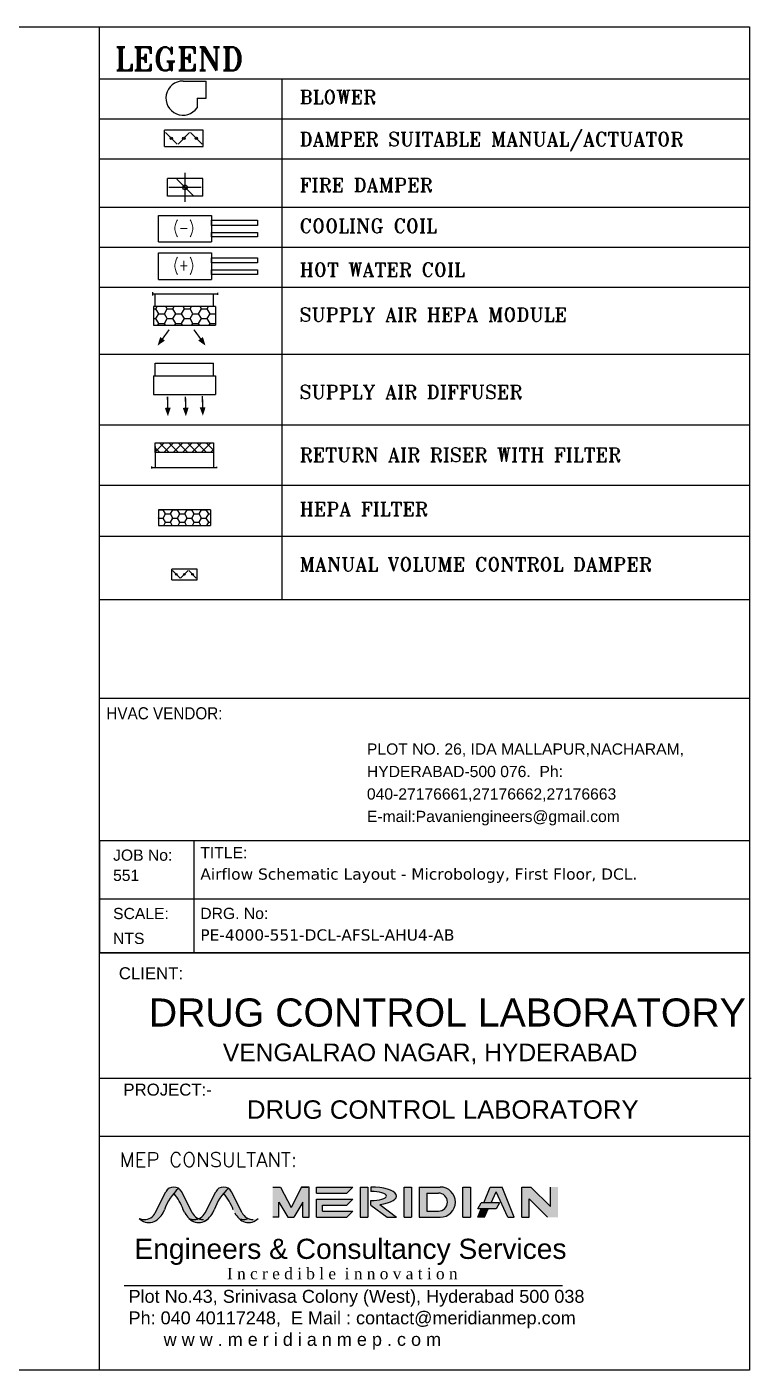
# Model space of a CAD drawing. Header units: inches. Extents: x 571878 to 593737, y 7688 to 75400.
# Drawn here: x 585954 to 593737, y 7688 to 22116 of the extents above; entities that cross this region are included whole.
import ezdxf
from ezdxf.enums import TextEntityAlignment as Align

# ---------------------------------------------------------------- set-up
doc = ezdxf.new("R2010")
doc.units = ezdxf.units.IN
doc.header["$MEASUREMENT"] = 0
doc.linetypes.add('Hidden 2mm', pattern=[3, 2, -0.9999999999999999])
for name, color, linetype in [('5u filter', 7, 'Continuous'), ('A-TEXT', 6, 'Continuous'), ('AHU-N Ducting', 30, 'Continuous'), ('AHU_DIM', 3, 'Continuous'), ('Knexir sheet', 30, 'Continuous'), ('TEXT', 2, 'Continuous'), ('TITLE BLOCK', 7, 'Continuous'), ('TITLE BOX', 4, 'Continuous')]:
    doc.layers.add(name, color=color, linetype=linetype)
doc.layers.add('FURNITURE WALL', color=8, linetype='Continuous', lineweight=5)
doc.styles.add('ARIAL', font='arial.ttf')
doc.styles.add('B', font='arial.ttf')
doc.styles.add('ETNA-A1$0$HELVETICA', font='arial.ttf')
doc.styles.add('ROMANC', font='romanc__.ttf')
doc.styles.add('ROMANS', font='romans.shx')
doc.styles.add('STYLE1', font='romant.shx')
doc.styles.add('WATSON', font='swissbo.ttf')

# ---------------------------------------------------------------- blocks, each defined once
blk = doc.blocks.new('A$C1025324F')
at = {"layer": 'TEXT', "color": 5}
for p, q in [((144.8467767398106, 288.8867226745497), (341.507638469644, 288.8867226745497)), ((341.507638469644, 143.6345461800301), (341.507638469644, 288.8867226745497)), ((264.8376970599638, 143.6345461800301), (341.507638469644, 143.6345461800301)), ((264.8376970599638, 143.6345461800301), (264.8376970599638, 61.77873504157469))]:
    blk.add_line(p, q, dxfattribs=at)
blk.add_arc((144.8467767398106, 143.6345461800301), 145.252176494573, 90, 325.6988415807567, dxfattribs=at)
blk = doc.blocks.new('FIRE DAMPER')
at = {"layer": 'TEXT', "color": 5}
for p, q in [((0, 53.39901452484264), (53.01616286448552, 53.39901452484264)), ((0, -53.399014524839), (0, 53.39901452484264)), ((26.50808143233735, -49.15200000000004), (26.50808143233735, 49.15200000000186)), ((53.01616286448552, -53.399014524839), (53.01616286448552, 53.39901452484264)), ((-17.24185037784627, 0), (70.93731105231562, 0)), ((51.08408143233829, 24.57600000000093), (1.932081432336417, -24.57599999999911)), ((0, -53.399014524839), (53.01616286448552, -53.399014524839))]:
    blk.add_line(p, q, dxfattribs=at)
blk.add_circle((26.50808143233735, 0), 7.198349625615172, dxfattribs=at)
blk = doc.blocks.new('MECS')
at = {"layer": 'AHU-N Ducting'}
for color, points in [(160, [(0.345462358091595, 0.913947654592107, -0.2553419212210911), (0.3469299695275367, 0.9180221909848569, -0.04684726477482096), (0.3558514709097834, 0.9396534548004638, -0.02665404777678198), (0.3709425379042841, 0.9684412151511879, -0.06718534236502045), (0.3986910465664553, 1.007720966242687, -0.0276410954223626), (0.4216461505328652, 1.03240116430959), (0.4251125271081264, 1.036128041808524, 0.1721363590096808), (0.3922114392929643, 1.043173327165846, 0.2473140975326021), (0.3536564142021916, 1.01594545678563), (0.2935211185886146, 0.8974699490096327, -0.01800133279279448), (0.2910557112518291, 0.8930174402103148, -0.031918261243899), (0.2859229091504858, 0.8856027206850285, -0.1070633264032058), (0.2754897990861309, 0.8749494805218774, -0.06872213656596454), (0.2590280355676668, 0.8647893688902286, -0.1100815216467812), (0.2440010256407277, 0.8600728792949894, -0.04816773781381346), (0.2304726332874907, 0.8587665844081585, -0.2553419212174624), (0.230326516268633, 0.8587664334278315, -0.1055217205861292), (0.2156404178539333, 0.8603084642822978, -0.0528738409996799), (0.2014614582010381, 0.8649268093712408, 0.05054860804396056), (0.2143328553537459, 0.8544822695261018, 0.1587901785350539), (0.2634654078109406, 0.8411103645419189, 0.0255725340472573), (0.2718248216987149, 0.8419521516896111, 0.05690113489082405), (0.2912490536865562, 0.8496472221171416, 0.07612807459236401), (0.3195264551571881, 0.8715458329174908, 0.05635508372328416), (0.3374210115983942, 0.8960280130294223)]), (150, [(0.4216461505328652, 1.03240116430959), (0.398691046566455, 1.007720966242687, -0.08871706839118837), (0.452760186799992, 0.9139476545919933), (0.4622022862240557, 0.8960280130289675, 0.09080474006813098), (0.4871791398455798, 0.8636875919039539, 0.09462166198595555), (0.513242155853959, 0.8587665844081585, 0.0976262071875266), (0.5400758078509398, 0.8640563357137125, -0.1798615287096794), (0.5038609745450913, 0.8974699490096327), (0.443725678926171, 1.01594545679643, 0.1368225701357778), (0.4253977472699264, 1.035951648165791, 0.004232813224465166)]), (160, [(0.6290921807286622, 0.9139476545919933, -0.255341921221076), (0.6305597921625576, 0.9180221909848569, -0.04684726481617943), (0.6394812935445771, 0.9396534548004638, -0.02665404768152799), (0.6545723605390776, 0.9684412151511879, -0.06718534234560226), (0.6823208692015896, 1.007720966242687, -0.02764109536567274), (0.7052759731673177, 1.03240116430959), (0.7087423497429199, 1.036128041808524, 0.1721363590409409), (0.6758412619276442, 1.043173327165846, 0.2473140974765825), (0.6372862368373262, 1.01594545678563), (0.5771509412232945, 0.8974699490096327, -0.01800133322274554), (0.5746855338869636, 0.8930174402103148, -0.03191826041983058), (0.5695527317849383, 0.8856027206850285, -0.1070633264490643), (0.5591196217209244, 0.8749494805218774, -0.06872213649300024), (0.5426578582028014, 0.8647893688902286, -0.110081521629642), (0.5276308482757486, 0.8600728792949894, -0.04816773779810114), (0.5141024559226253, 0.8587665844081585, -0.2553419212204389), (0.5139563389037676, 0.8587664334278315, -0.1055217205829201), (0.4992702404886128, 0.8603084642822978, -0.05287384108003613), (0.485091280836173, 0.8649268093712408, 0.05054860803609568), (0.4979626779881984, 0.8544822695261018, 0.1587901785338168), (0.5470952304457342, 0.8411103645419189, 0.0255725340486227), (0.5554546443330537, 0.8419521516896111, 0.05690113471568571), (0.5748788763216908, 0.8496472221171416, 0.07612807450989356), (0.6031562777923227, 0.8715458329174908, 0.05635508364209043), (0.6210508342323919, 0.8960280130294223)]), (150, [(0.7052759731673177, 1.03240116430959), (0.6823208692015896, 1.007720966242687, -0.08282162458353841), (0.7370824588148253, 0.9139773089623304), (0.7458321088591902, 0.8960280130289675, 0.09080474013752964), (0.7708089624803733, 0.8636875919039539, 0.09462166197701735), (0.7968719784890936, 0.8587665844081585, 0.09762620721911174), (0.8237056304853922, 0.8640563357137125, -0.1798615287170682), (0.7874907971795437, 0.8974699490096327), (0.7273555015609645, 1.01594545679643, 0.1368225702392432), (0.709027569900856, 1.035951648167267, 0.004232813225429039)]), (1, [(0.9966707892618842, 0.9577343455131313), (1.048184612289901, 0.8718779738003377), (1.082538771334043, 0.8718779738003377), (1.134052594361719, 0.9577343455131313), (1.134052594361719, 0.8718779738003377), (1.168395143046951, 0.8718779738003377), (1.168395143046951, 1.043590717226039), (1.125466957190838, 1.043590717226039), (1.066891197055725, 0.9277166722202992), (1.005256426433448, 1.043590717226039), (0.9623282405769942, 1.043590717226039), (0.9623282405769942, 0.8718779738003377), (0.9966707892618842, 0.8718779738003377)]), (251, [(1.211323328903404, 1.043590717226039), (1.211323328903404, 1.009248168540807), (1.383036072329105, 1.009248168540807), (1.41737862101445, 1.043590717226039)]), (251, [(1.460306806870221, 0.8718779738003377), (1.503234992727357, 0.8718779738003377), (1.503234992727357, 1.043590717226039), (1.460306806870221, 1.043590717226039)]), (251, [(1.752218470694402, 1.043590717226039), (1.709290284837607, 1.043590717226039), (1.709290284837607, 0.8718779738003377), (1.752218470694402, 0.8718779738003377)]), (251, [(2.087058320374467, 1.043590717226039), (2.044130134518355, 1.043590717226039), (2.044130134518355, 0.8718779738003377), (2.087058320374467, 0.8718779738003377)]), (251, [(2.233014152286387, 1.016396981077605), (2.299053741428679, 0.8718779738003377), (2.336041798341967, 0.8718779738003377), (2.267356700971391, 1.043590717226039), (2.198671603601042, 1.043590717226039), (2.162648417983519, 0.9535327531824578), (2.204287634853358, 0.9535327531824578)]), (251, [(2.421898170054419, 0.9768235581556155), (2.524925816109999, 0.8718779738003377), (2.585025276309011, 0.8718779738003377), (2.585025276309011, 1.043590717226039), (2.542097090452216, 1.043590717226039), (2.542097090452216, 0.9328495085093209), (2.430483807225528, 1.043590717226039), (2.378969984197965, 1.043590717226039), (2.378969984197965, 0.8718779738003377), (2.421898170054419, 0.8718779738003377)]), (251, [(1.211323328903404, 0.97490561985569), (1.211323328903404, 0.8718779738003377), (1.383036072329105, 0.8718779738003377), (1.41737862101445, 0.9062205224854551), (1.245665877588749, 0.9062205224854551), (1.245665877588749, 0.9405630711705726), (1.383036072329105, 0.9405630711705726), (1.41737862101445, 0.97490561985569)]), (251, [(2.233014152286387, 0.919190204497454), (2.253155032547511, 0.9535327531824578), (2.14715778057348, 0.9535327531824578), (2.129986506231262, 0.919190204497454)]), (251, [(2.188594420182085, 0.919190204497454), (2.148911398509313, 0.919190204497454), (2.129986506231262, 0.8718779738003377), (2.166974563144095, 0.871877973800224)]), (160, [(0.5669094598447373, 0.8587665844081585, -0.097626207229683), (0.5400758078509398, 0.8640563357138262, -0.09762620719819257), (0.513242155853959, 0.8587665844081585, -0.09462166198180577), (0.4871791398455798, 0.8636875919039539, 0.08724935658190458), (0.5205071833091779, 0.8428854289500123, 0.2544598487685645), (0.5959206349325541, 0.8649268093712408, -0.1060441435256515)]), (150, [(0.8505392824795308, 0.8587665844081585, -0.09762620721831333), (0.8237056304853922, 0.8640563357137125, -0.09762620723901277), (0.7968719784890936, 0.8587665844081585, -0.09462166196314374), (0.7708089624800323, 0.8636875919039539, 0.08724935651289985), (0.8041370059431756, 0.8428854289500123, 0.254459848768473), (0.8795504575670066, 0.8649268093712408, -0.1060441435228887)])]:
    blk.add_hatch(color=color, dxfattribs=at).paths.add_polyline_path(points)
h = blk.add_hatch(color=251, dxfattribs=at)
edge = h.paths.add_edge_path()
edge.add_ellipse((1.520406267069575, 0.9920768941982487), major_axis=(-0.1459558319118256, 0), ratio=0.3529411764705883, start_angle=110.1798157566864, end_angle=270)
edge.add_line((1.520406267069575, 1.043590717226039), (1.520406267069575, 1.017833805712144))
edge.add_ellipse((1.520406267069575, 0.9920768941982487), major_axis=(-0.08835335102875315, 0), ratio=0.2915216142222994, start_angle=90, end_angle=270, ccw=False)
edge.add_line((1.520406267069575, 0.9663199826844675), (1.520406267069575, 0.9405630711705726))
edge.add_line((1.520406267069575, 0.9405630711705726), (1.612352675501711, 0.871877973800224))
edge.add_line((1.612352675501711, 0.8718779738003377), (1.666362098981267, 0.8718779738003377))
edge.add_line((1.666362098981608, 0.8718779738003377), (1.5707562948337, 0.943725267458035))
h = blk.add_hatch(color=251, dxfattribs=at)
h.paths.add_polyline_path([(1.795146656550855, 0.8718779738003377), (1.915345576948994, 0.8718779738003377, 1.000000000016552), (1.915345576948994, 1.043590717226039), (1.795146656550855, 1.043590717226039)])
h.paths.add_polyline_path([(1.838074842406968, 1.009248168540807), (1.90498224647115, 1.009248168540807, -0.9999999999691028), (1.90498224647115, 0.9062205224854551), (1.838074842406968, 0.9062205224854551)], flags=16)
at = {"layer": 'AHU-N Ducting', "color": 160}
for p, q in [((0.2935211185886146, 0.897469949009519, -0.005981291747728499), (0.3536564142075349, 1.01594545679643, -0.005981291747728499)), ((0.5771509412232945, 0.897469949009519, -0.005981291747728499), (0.6372862368430106, 1.01594545679643, -0.005981291747728499)), ((0.3374210115983942, 0.8960280130294223, -0.005981291747728499), (0.345462358091936, 0.9139476545919933, -0.005981291747728499)), ((0.6210508342323919, 0.8960280130294223, -0.005981291747728499), (0.6290921807262748, 0.9139476545919933, -0.005981291747728499))]:
    blk.add_line(p, q, dxfattribs=at)
at = {"layer": 'AHU-N Ducting', "color": 150}
for p, q in [((0.5038609745450913, 0.897469949009519, -0.005981291747728499), (0.443725678926171, 1.01594545679643, -0.005981291747728499)), ((0.7874907971795437, 0.897469949009519, -0.005981291747728499), (0.7273555015609645, 1.01594545679643, -0.005981291747728499)), ((0.4622022862240556, 0.8960280130294223, -0.005981291747728499), (0.452760186799992, 0.9139476545919933, -0.005981291747728499))]:
    blk.add_line(p, q, dxfattribs=at)
at = {"layer": 'AHU-N Ducting', "color": 1}
for p, q in [((0.9623282405769942, 1.043590717225925, -0.005981291747728499), (1.005256426433448, 1.043590717225925, -0.005981291747728499)), ((1.005256426433448, 1.043590717225925, -0.005981291747728499), (1.066891197055725, 0.9277166722201855, -0.005981291747728499)), ((1.125466957190838, 1.043590717225925, -0.005981291747728499), (1.066891197055725, 0.9277166722201855, -0.005981291747728499)), ((1.168395143046951, 1.043590717225925, -0.005981291747728499), (1.125466957190838, 1.043590717225925, -0.005981291747728499)), ((1.127751998733743, 1.043590717225925, -0.005981291747728499), (1.162094547418292, 1.043590717225925, -0.005981291747728499)), ((1.168395143046951, 0.8718779738003377, -0.005981291747728499), (1.168395143046951, 1.043590717225925, -0.005981291747728499)), ((0.9966707892618842, 0.9577343455131313, -0.005981291747728499), (1.048184612289901, 0.8718779738003377, -0.005981291747728499)), ((0.9966707892618842, 0.8718779738003377, -0.005981291747728499), (0.9966707892618842, 0.9577343455131313, -0.005981291747728499)), ((0.9966707892618842, 0.8718779738003377, -0.005981291747728499), (0.9966707892618842, 0.9577343455131313, -0.005981291747728499)), ((1.134052594361719, 0.9577343455131313, -0.005981291747728499), (1.082538771334043, 0.8718779738003377, -0.005981291747728499)), ((1.134052594361719, 0.8718779738003377, -0.005981291747728499), (1.134052594361719, 0.9577343455131313, -0.005981291747728499)), ((1.134052594361719, 0.8718779738003377, -0.005981291747728499), (1.134052594361719, 0.9577343455131313, -0.005981291747728499)), ((0.9966707892618842, 0.8718779738003377, -0.005981291747728499), (0.9623282405769942, 0.8718779738003377, -0.005981291747728499)), ((1.048184612289901, 0.8718779738003377, -0.005981291747728499), (1.082538771334043, 0.8718779738003377, -0.005981291747728499)), ((1.134052594361719, 0.8718779738003377, -0.005981291747728499), (1.168395143046951, 0.8718779738003377, -0.005981291747728499))]:
    blk.add_line(p, q, dxfattribs=at)
at = {"layer": 'AHU-N Ducting', "color": 251}
for p, q in [((1.211323328903404, 1.043590717225925, -0.005981291747728499), (1.41737862101445, 1.043590717225925, -0.005981291747728499)), ((1.211323328903404, 1.009248168540807, -0.005981291747728499), (1.211323328903404, 1.043590717225925, -0.005981291747728499)), ((1.211323328903404, 1.009248168540807, -0.005981291747728499), (1.383036072329105, 1.009248168540807, -0.005981291747728499)), ((1.383036072329105, 1.009248168540807, -0.005981291747728499), (1.41737862101445, 1.043590717225925, -0.005981291747728499)), ((1.460306806870221, 1.043590717225925, -0.005981291747728499), (1.503234992727357, 1.043590717225925, -0.005981291747728499)), ((1.460306806870221, 1.043590717225925, -0.005981291747728499), (1.460306806870221, 0.8718779738003377, -0.005981291747728499)), ((1.503234992727357, 1.043590717225925, -0.005981291747728499), (1.503234992727357, 0.8718779738003377, -0.005981291747728499)), ((1.520406267069575, 1.043590717225925, -0.005981291747728499), (1.520406267069575, 1.017833805712144, -0.005981291747728499)), ((1.709290284837607, 1.043590717225925, -0.005981291747728499), (1.752218470694402, 1.043590717225925, -0.005981291747728499)), ((1.709290284837607, 0.8718779738003377, -0.005981291747728499), (1.709290284837607, 1.043590717225925, -0.005981291747728499)), ((1.752218470694402, 1.043590717225925, -0.005981291747728499), (1.752218470694402, 0.8718779738003377, -0.005981291747728499)), ((1.795146656550855, 1.043590717225925, -0.005981291747728499), (1.915345576948994, 1.043590717225925, -0.005981291747728499)), ((1.795146656550855, 1.043590717225925, -0.005981291747728499), (1.795146656550855, 0.8718779738003377, -0.005981291747728499)), ((1.838074842406968, 1.009248168540807, -0.005981291747728499), (1.90498224647115, 1.009248168540807, -0.005981291747728499)), ((1.838074842406968, 1.009248168540807, -0.005981291747728499), (1.838074842406968, 0.9062205224854551, -0.005981291747728499)), ((2.044130134518355, 1.043590717225925, -0.005981291747728499), (2.087058320374467, 1.043590717225925, -0.005981291747728499)), ((2.044130134518355, 0.8718779738003377, -0.005981291747728499), (2.044130134518355, 1.043590717225925, -0.005981291747728499)), ((2.087058320374467, 1.043590717225925, -0.005981291747728499), (2.087058320374467, 0.8718779738003377, -0.005981291747728499)), ((2.162648417983519, 0.9535327531824578, -0.005981291747728499), (2.198671603601042, 1.043590717225925, -0.005981291747728499)), ((2.198671603601042, 1.043590717225925, -0.005981291747728499), (2.267356700971391, 1.043590717225925, -0.005981291747728499)), ((2.204287634853358, 0.9535327531824578, -0.005981291747728499), (2.233014152286387, 1.016396981077492, -0.005981291747728499)), ((2.299053741428679, 0.8718779738003377, -0.005981291747728499), (2.233014152286387, 1.016396981077492, -0.005981291747728499)), ((2.336041798341967, 0.8718779738003377, -0.005981291747728499), (2.267356700971391, 1.043590717225925, -0.005981291747728499)), ((2.378969984197965, 1.043590717225925, -0.005981291747728499), (2.430483807225528, 1.043590717225925, -0.005981291747728499)), ((2.378969984197965, 0.8718779738003377, -0.005981291747728499), (2.378969984197965, 1.043590717225925, -0.005981291747728499)), ((2.430483807225528, 1.043590717225925, -0.005981291747728499), (2.542097090452216, 0.9328495085092072, -0.005981291747728499)), ((2.542097090452216, 0.9328495085092072, -0.005981291747728499), (2.542097090452216, 1.043590717225925, -0.005981291747728499)), ((1.211323328903404, 0.97490561985569, -0.005981291747728499), (1.41737862101445, 0.97490561985569, -0.005981291747728499)), ((1.211323328903404, 0.8718779738003377, -0.005981291747728499), (1.211323328903404, 0.97490561985569, -0.005981291747728499)), ((1.245665877588749, 0.9405630711705726, -0.005981291747728499), (1.383036072329105, 0.9405630711705726, -0.005981291747728499)), ((1.245665877588749, 0.9062205224854551, -0.005981291747728499), (1.245665877588749, 0.9405630711705726, -0.005981291747728499)), ((1.383036072329105, 0.9405630711705726, -0.005981291747728499), (1.41737862101445, 0.97490561985569, -0.005981291747728499)), ((1.520406267069575, 0.9405630711705726, -0.005981291747728499), (1.520406267069575, 0.9663199826844675, -0.005981291747728499)), ((1.520406267069575, 0.9405630711705726, -0.005981291747728499), (1.612352675501711, 0.8718779738003377, -0.005981291747728499)), ((1.5707562948337, 0.9437252674579213, -0.005981291747728499), (1.666362098981608, 0.8718779738003377, -0.005981291747728499)), ((2.129986506231262, 0.9191902044973403, -0.005981291747728499), (2.14715778057348, 0.9535327531824578, -0.005981291747728499)), ((2.233014152286387, 0.9191902044973403, -0.005981291747728499), (2.129986506231262, 0.9191902044973403, -0.005981291747728499)), ((2.129986506231262, 0.8718779738003377, -0.005981291747728499), (2.148911398509313, 0.9191902044973403, -0.005981291747728499)), ((2.253155032547511, 0.9535327531824578, -0.005981291747728499), (2.14715778057348, 0.9535327531824578, -0.005981291747728499)), ((2.166974563144095, 0.8718779738003377, -0.005981291747728499), (2.188594420182085, 0.9191902044973403, -0.005981291747728499)), ((2.253155032547511, 0.9535327531824578, -0.005981291747728499), (2.233014152286387, 0.9191902044973403, -0.005981291747728499)), ((2.524925816109999, 0.8718779738003377, -0.005981291747728499), (2.421898170054419, 0.9768235581556155, -0.005981291747728499)), ((2.421898170054419, 0.8718779738003377, -0.005981291747728499), (2.421898170054419, 0.9768235581556155, -0.005981291747728499)), ((1.211323328903404, 0.8718779738003377, -0.005981291747728499), (1.383036072329105, 0.8718779738003377, -0.005981291747728499)), ((1.245665877588749, 0.9062205224854551, -0.005981291747728499), (1.41737862101445, 0.9062205224854551, -0.005981291747728499)), ((1.383036072329105, 0.8718779738003377, -0.005981291747728499), (1.41737862101445, 0.9062205224854551, -0.005981291747728499)), ((1.460306806870221, 0.8718779738003377, -0.005981291747728499), (1.503234992727357, 0.8718779738003377, -0.005981291747728499)), ((1.612352675501711, 0.8718779738003377, -0.005981291747728499), (1.666362098981608, 0.8718779738003377, -0.005981291747728499)), ((1.709290284837607, 0.8718779738003377, -0.005981291747728499), (1.752218470694402, 0.8718779738003377, -0.005981291747728499)), ((1.795146656550855, 0.8718779738003377, -0.005981291747728499), (1.915345576948994, 0.8718779738003377, -0.005981291747728499)), ((1.838074842406968, 0.9062205224854551, -0.005981291747728499), (1.90498224647115, 0.9062205224854551, -0.005981291747728499)), ((2.044130134518355, 0.8718779738003377, -0.005981291747728499), (2.087058320374467, 0.8718779738003377, -0.005981291747728499)), ((2.166974563144095, 0.8718779738003377, -0.005981291747728499), (2.129986506231262, 0.8718779738003377, -0.005981291747728499)), ((2.299053741428679, 0.8718779738003377, -0.005981291747728499), (2.336041798341967, 0.8718779738003377, -0.005981291747728499)), ((2.378969984197965, 0.8718779738003377, -0.005981291747728499), (2.421898170054419, 0.8718779738003377, -0.005981291747728499))]:
    blk.add_line(p, q, dxfattribs=at)
at = {"layer": 'AHU-N Ducting', "color": 251, "ltscale": 0.85}
blk.add_line((0.1165964656020151, 0.4833313661174543, -0.006142948281450891), (2.611860146540153, 0.4833313661174543, -0.006142948281450891), dxfattribs=at)
at = {"layer": 'AHU-N Ducting', "color": 160}
for centre, radius, start, end in [((0.633218202999501, 0.8126021605395408, -0.005981291747728499), 0.3050808670553863, 132.9373247437187, 160.5981108453346), ((0.398691046566455, 0.993086969159549, -0.005981291747728499), 0.05050374806637566, 90, 153.0887549731677), ((0.398691046566455, 0.993086969159549, -0.005981291747728499), 0.05050374806637566, 26.91124502665897, 90), ((0.9168480256339535, 0.8126021605395408, -0.005981291747728499), 0.3050808670553863, 132.9373247436885, 160.5981108453417), ((0.6823208692015896, 0.993086969159549, -0.005981291747728499), 0.05050374806637566, 90, 153.0887549740912), ((0.6823208692015896, 0.993086969159549, -0.005981291747728499), 0.05050374806637566, 26.91124502677396, 90), ((0.2594210895556444, 0.9232003957970392, -0.005981291747728499), 0.0821895963101163, 225.1547600332335, 282.2607170516237), ((0.230326516268633, 0.9294716807206669, -0.005981291747728499), 0.07070524729292592, 245.9053689520779, 270.1184055559716), ((0.2304726332863538, 0.9294718317009938, -0.005981291747728499), 0.07070524729292592, 270, 333.0887549734891), ((0.2338908136322289, 0.9529196304339393, -0.005981291747728499), 0.1181319517389973, 291.3377566141106, 331.210451532663), ((0.5629949087342538, 0.9480560785989383, -0.005981291747728499), 0.1134287104721068, 207.3022954123795, 248.001861773669), ((0.5430509121903242, 0.9232003957970392, -0.005981291747728499), 0.0821895963101163, 225.1547600329531, 282.2607170509705), ((0.5139563389037676, 0.9294716807206669, -0.005981291747728499), 0.07070524729292592, 245.9053689516663, 270.1184055552346), ((0.5141024559208063, 0.9294718317009938, -0.005981291747728499), 0.07070524729292592, 270, 333.0887549734891), ((0.5379610035787437, 0.9232003957970392, -0.005981291747728499), 0.0821895963101163, 257.8079966377896, 314.8452399662061), ((0.5667633428298586, 0.9294716807206669, -0.005981291747728499), 0.07070524729292592, 245.9053689520779, 270.1184055559716), ((0.5175206362670224, 0.9529196304339393, -0.005981291747728499), 0.1181319517389973, 291.3377566141106, 331.2104515326365)]:
    blk.add_arc(centre, radius, start, end, dxfattribs=at)
at = {"layer": 'AHU-N Ducting', "color": 150}
for centre, radius, start, end in [((0.1635572143097761, 0.8096695508158973, -0.005981291747728499), 0.3074284993693646, 19.82781570482791, 40.10717689340407), ((0.4286273219703389, 0.7966558661214549, -0.005981291747728499), 0.3300134730521057, 20.82439840783159, 39.75939779118104), ((0.5130960388361245, 0.9294716807206669, -0.005981291747728499), 0.07070524729292592, 248.4970917656522, 270.1184055559716), ((0.5669094598476931, 0.9294718317009938, -0.005981291747728499), 0.07070524729292592, 206.9112450267168, 270), ((0.5669094598476931, 0.9294718317009938, -0.005981291747728499), 0.07070524729292592, 206.9112450267168, 270), ((0.513242155853959, 0.9294718317009938, -0.005981291747728499), 0.07070524729292592, 270, 292.3036001438938), ((0.8466247313685926, 0.9480560785989383, -0.005981291747728499), 0.1134287104721068, 207.3022954123795, 248.001861773669), ((0.7967258614712591, 0.9294716807206669, -0.005981291747728499), 0.07070524729292592, 248.4970917649847, 270.1184055553267), ((0.850539282482373, 0.9294718317009938, -0.005981291747728499), 0.07070524729292592, 206.9112450265108, 270), ((0.850539282482373, 0.9294718317009938, -0.005981291747728499), 0.07070524729292592, 206.9112450265108, 270), ((0.7968719784879568, 0.9294718317009938, -0.005981291747728499), 0.07070524729292592, 270, 292.3036001446805), ((0.8215908262128551, 0.9232003957970392, -0.005981291747728499), 0.0821895963101163, 257.739282949107, 314.8452399670468), ((0.8503931654646522, 0.9294716807206669, -0.005981291747728499), 0.07070524729292592, 245.9053689520779, 270.1184055558795)]:
    blk.add_arc(centre, radius, start, end, dxfattribs=at)
at = {"layer": 'AHU-N Ducting', "color": 251}
for centre, radius in [((1.90498224647115, 0.9577343455131313, -0.005981291747728499), 0.05151382302770316), ((1.915345576948994, 0.9577343455131313, -0.005981291747728499), 0.08585637171283861)]:
    blk.add_arc(centre, radius, 270, 90, dxfattribs=at)
for major_axis, ratio, start_param in [((-0.1459558319118256, 0), 0.3529411764705883, 1.923000554194905), ((-0.08835335102875315, 0), 0.2915216142222994, 1.570796326794897)]:
    blk.add_ellipse((1.520406267069575, 0.9920768941982487, -0.005981291747728499), major_axis=major_axis, ratio=ratio, start_param=start_param, end_param=4.71238898038469, dxfattribs=at)
at = {"layer": 'AHU-N Ducting', "color": 251, "attachment_point": 1, "style": 'ARIAL'}
for s, insert, char_height, width in [('{\\C1;Engineers & Consultancy Services \\P}', (0.1749155116136762, 0.7493232539108021, -0.01458950216844587), 0.11475, 24.25437425909253), ('{\\C252;Plot No.43, Srinivasa Colony (West), Hyderabad 500 038\\PPh: 040 40117248,  E Mail : contact@meridianmep.com\\P       w w w . m e r i d i a n m e p . c o m \\P}', (0.14136276644183, 0.4583226879356062, -0.006142948281450891), 0.07344, 2.63264250269352)]:
    blk.add_mtext(s, dxfattribs=dict(at, insert=insert, char_height=char_height, width=width))
at = {"layer": 'AHU-N Ducting', "color": 251, "ltscale": 0.85, "insert": (1.357806856626894, 0.5507002547054753, -0.005528653453305802), "char_height": 0.0651762882177883, "attachment_point": 5, "line_spacing_factor": 0.6, "style": 'ARIAL'}
blk.add_mtext('{\\FBatang|c0;\\C5;I n c r e d i b l e  i n n o v a t i o n\\P}', dxfattribs=at)
at = {"layer": 'TEXT', "color": 7, "linetype": 'Continuous', "style": 'ROMANS'}
blk.add_text('MEP CONSULTANT:', height=0.08232005004302309, dxfattribs=at).set_placement((0.0915894716308685, 1.157683745983263, 0.08685369350179188))
blk = doc.blocks.new('G$CD6BBFA89')
at = {"layer": 'FURNITURE WALL', "linetype": 'Hidden 2mm', "xscale": 4662.089811597596, "yscale": 4662.089811597596, "zscale": 4662.089811597596}
blk.add_blockref('MECS', (-500.0999552248977, -545.8787550327834), dxfattribs=at)

msp = doc.modelspace()

# ---------------------------------------------------------------- hatches: boundary and pattern name
at = {"lineweight": -2}
h = msp.add_hatch(dxfattribs=at)
h.set_pattern_fill('HONEY', color=3, scale=490.0552696448643, style=0)
h.set_pattern_definition([(0, (520294.6398058876, -10779.56558527819), (91.88536305841207, 53.05003886453764), [61.25690870560806, -122.5138174112161]), (119.9999999999999, (520294.6398058876, -10779.56558527819), (-91.88536285764744, 53.05003921227217), [61.25690870560685, -122.5138174112136]), (59.99999999999999, (520294.6398058876, -10779.56558527819), (2.007646387e-07, 106.1000780768097), [-122.513817411216, 61.25690870560801])])
h.paths.add_polyline_path([(587313.5784454097, 19112.35859307974), (587313.5784454097, 18910.91805806746), (587646.9979283531, 18910.91805806746), (587980.4174112972, 18910.91805806746), (587980.4174112972, 19112.35859307974), (587646.9979283531, 19112.35859307974)])
h = msp.add_hatch(dxfattribs=at)
h.set_pattern_fill('ANSI37', color=1, scale=567.0639548747713, angle=90, style=0)
h.set_pattern_definition([(135, (609558.5675791063, -168729.7811397548), (-50.12184598230164, -50.12184598230167), []), (225, (609558.5675791063, -168729.7811397548), (50.12184598230164, -50.12184598230167), [])])
h.paths.add_polyline_path([(587960.3708775297, 17543.8152514244), (587960.3708775297, 17648.28579339427), (587333.6249791771, 17648.28579339427), (587333.6249791771, 17543.8152514244)])
h = msp.add_hatch(dxfattribs=at)
h.set_pattern_fill('HONEY', color=3, scale=411.5303992800002, style=0)
h.set_pattern_definition([(0, (433352.1261412548, 104601.7819096385), (77.16194986500004, 44.54947233107774), [51.44129991000003, -102.8825998200001]), (120, (433352.1261412548, 104601.7819096385), (-77.16194969640527, 44.54947262309241), [51.44129990999986, -102.8825998199997]), (59.99999999999999, (433352.1261412548, 104601.7819096385), (1.685947623902358e-07, 89.09894495417015), [-102.8825998200001, 51.44129991000003])])
h.paths.add_polyline_path([(587926.7652667378, 16760.17720444947), (587926.7652667378, 16929.33956008505), (587366.7784185482, 16929.33956008505), (587366.7784185482, 16760.17720444947)])
h.paths.add_polyline_path([(587562.1261412548, 16772.78190963854), (587562.1261412548, 16914.28190963854)], flags=16)
h.paths.add_polyline_path([(587555.5759574145, 16795.38306689107), (587555.5759574145, 16795.38306689107), (587557.8684013394, 16890.29216993287), (587555.5759574145, 16890.29216993287)], flags=24)

# ---------------------------------------------------------------- linework, layer by layer
at = {"color": 7, "lineweight": -2}
for p, q in [((586735.9116180786, 7687.57160591826), (586735.706496753, 22115.65938073657)), ((586735.706496753, 22115.65938073657), (593718.3683424486, 22115.65938073657)), ((586735.7105332885, 21557.70660885582), (593718.3683424486, 21557.70660885582)), ((586735.7105332885, 21557.70519275549), (593718.3683424486, 21557.70519275549)), ((586735.7141574677, 21557.70519275549), (593718.3683424486, 21557.70519275549)), ((586735.7194199514, 21127.65420729619), (593718.3683424486, 21127.65420729619)), ((586735.7246824352, 20697.60322183678), (593718.3736049325, 20697.60322183678)), ((586735.7299449189, 20697.60322183678), (593718.3788674161, 20697.60322183678)), ((586735.7352074026, 20180.56503654782), (593718.3841298999, 20180.56503654782)), ((587370.0546302602, 19805.80154031284), (587937.1185851359, 19805.80154031284)), ((586735.7404698865, 19750.51405108841), (593718.3893923836, 19750.51405108841)), ((587370.0546302602, 19403.37482174193), (587937.1185851359, 19403.37482174193)), ((586735.7457323701, 19320.463065629), (593718.3946548675, 19320.463065629)), ((586735.752059306, 19320.463065629), (593718.4009818032, 19320.463065629)), ((586735.7404698865, 18599.06808922558), (593718.3893923836, 18599.06808922558)), ((586735.7783717248, 17839.40918210217), (593718.4272942219, 17839.40918210217)), ((586735.7836342084, 17192.04102713494), (593718.4325567057, 17192.04102713494)), ((586735.8008228911, 16646.94076045316), (593718.4497453882, 16646.94076045316))]:
    msp.add_line(p, q, dxfattribs=at)
for p, q in [((588696.4173496425, 15963.36492393275), (588696.4173496426, 21557.70660885582)), ((586735.8215498886, 12170.06222734002), (593720.4375707303, 12170.06222734002)), ((586735.8390242235, 10822.78547298296), (593736.9831102822, 10822.78547298296))]:
    msp.add_line(p, q)
at = {"lineweight": -2}
for p, q in [((587370.0546302602, 19805.80154031284), (587370.0546302602, 20089.33351775059)), ((587370.0546302602, 20089.33351775059), (587937.1185851359, 20089.33351775059)), ((587937.1185851359, 20089.33351775059), (587937.1185851359, 19805.80154031284)), ((587370.0546302602, 19403.37482174193), (587370.0546302602, 19686.90679917969)), ((587370.0546302602, 19686.90679917969), (587937.1185851359, 19686.90679917969)), ((587937.1185851359, 19686.90679917969), (587937.1185851359, 19403.37482174193))]:
    msp.add_line(p, q, dxfattribs=at)
at = {"color": 3, "lineweight": -2}
for p, q in [((587303.7545115233, 19267.68142311212), (587303.7545115233, 19231.70373108426)), ((587303.7545115233, 19248.08013818333), (588003.418703873, 19248.08013818333)), ((587334.2342594648, 19112.35859307974), (587334.2342594648, 19248.08013818333)), ((587960.5279863967, 19112.35859307974), (587960.5279863967, 19248.08013818333)), ((588003.418703873, 19258.98839158269), (588003.418703873, 19237.17188478373)), ((587313.5784454097, 19112.35859307974), (587313.5784454097, 18910.91805806737)), ((587980.4174112972, 19112.35859307974), (587313.5784454097, 19112.35859307974)), ((587980.4174112972, 19112.35859307974), (587980.4174112972, 18910.91805806737)), ((587313.5784454097, 18910.91805806737), (587980.4174112972, 18910.91805806737)), ((587333.8510648875, 18367.55904470671), (587333.8510648875, 18503.28058981033)), ((587333.8510648875, 18503.28058981033), (587960.1447918195, 18503.28058981033)), ((587960.1447918195, 18367.55904470671), (587960.1447918195, 18503.28058981033)), ((587313.1952508326, 18367.55904470671), (587313.1952508326, 18166.11850969431)), ((587313.1952508326, 18367.55904470671), (587980.0342167199, 18367.55904470671)), ((587980.0342167199, 18367.55904470671), (587980.0342167199, 18166.11850969431)), ((587313.1952508326, 18166.11850969431), (587980.0342167199, 18166.11850969431)), ((587366.7784185482, 16929.33956008505), (587366.7784185482, 16760.17720444944)), ((587926.7652667378, 16929.33956008505), (587366.7784185482, 16929.33956008505)), ((587926.7652667378, 16929.33956008505), (587926.7652667378, 16760.17720444944)), ((587366.7784185482, 16760.17720444944), (587926.7652667378, 16760.17720444944))]:
    msp.add_line(p, q, dxfattribs=at)
at = {"color": 1, "lineweight": -2}
for p, q in [((587333.6249791771, 17607.72099004553), (587333.6249791771, 17543.8152514244)), ((587333.6249791771, 17607.72099004553), (587333.6249791771, 17383.28067312909)), ((587959.9187061087, 17607.72099004553), (587959.9187061087, 17383.28067312909)), ((587296.7266627668, 17372.3724197292), (587296.7266627668, 17394.1889265291)), ((587296.7266627668, 17383.28067312909), (587996.8170225191, 17383.28067312909)), ((587996.8170225191, 17376.35479795451), (587996.8170225191, 17390.20654830367))]:
    msp.add_line(p, q, dxfattribs=at)
at = {"color": 7, "lineweight": 0}
msp.add_line((593720.4349865351, 12170.05959802897), (586735.8215499566, 12170.05959802895), dxfattribs=at)
at = {"color": 7, "ltscale": 4}
msp.add_line((586735.8517776208, 10200.3423060519), (593720.4349864671, 10200.3423060519), dxfattribs=at)
at = {"color": 7, "lineweight": -2}
msp.add_lwpolyline([(593720.4349864671, 7687.571605918256), (571878.078188318, 7687.571605918256), (571878.078188318, 22115.65938073657), (593720.4349864671, 22115.65938073657)], close=True, dxfattribs=at)
at = {"color": 3, "lineweight": -2}
for points, const_width in [([(587412.0484533247, 18765.34774434091), (587483.0166311153, 18862.99478130271)], 15.1217054633517), ([(587820.1520586014, 18765.34774434091), (587749.1838808107, 18862.99478130271)], 15.1217054633517), ([(587467.7155076216, 18024.22277619313), (587464.8188484381, 18144.90017860096)], 15.12170546335169), ([(587660.631327923, 18024.22277619313), (587657.7346687394, 18144.90017860096)], 15.12170546335169), ([(587842.9428179058, 18029.8605374648), (587840.0461587223, 18150.53793987261)], 15.12170546335169)]:
    msp.add_lwpolyline(points, dxfattribs=dict(at, const_width=const_width))
at = {"color": 1, "lineweight": -2}
msp.add_lwpolyline([(587333.6249791771, 17543.8152514244), (587333.6249791771, 17648.28579339427), (587960.3708775298, 17648.28579339427), (587960.3708775298, 17543.8152514244)], close=True, dxfattribs=at)
at = {"color": 3, "lineweight": -2}
for points in [[(587386.5644544075, 18783.86907404217), (587437.5324522412, 18746.8264146392), (587358.5491760445, 18691.73664048176)], [(587845.6360575185, 18783.86907404217), (587794.6680596852, 18746.8264146392), (587873.6513358817, 18691.73664048176)], [(587499.2099890511, 18024.97874853808), (587436.2210261921, 18023.46680384821), (587469.8991507367, 17933.2502584553)], [(587692.1258093524, 18024.97874853808), (587629.1368464935, 18023.46680384821), (587662.8149710381, 17933.2502584553)], [(587874.4372993354, 18030.61650980973), (587811.4483364763, 18029.10456511988), (587845.1264610209, 17938.88801972698)]]:
    msp.add_solid(points, dxfattribs=at)
at = {"layer": '5u filter', "color": 4, "linetype": 'Continuous', "ltscale": 0.5}
for p, q in [((587849.2580310393, 21006.17732970491), (587432.0140566558, 21006.17732970491)), ((587432.0140566558, 20831.03283953176), (587432.0140566558, 21006.17732970491)), ((587568.0440018745, 20856.6821562737), (587444.1981451863, 20980.5280129621)), ((587702.5589721915, 20980.5280129621), (587578.7131155031, 20856.6821562737)), ((587713.2280858208, 20980.5280129621), (587837.073942509, 20856.6821562737)), ((587849.2580310393, 20831.03283953176), (587849.2580310393, 21006.17732970491)), ((587432.0140566558, 20831.03283953176), (587849.2580310393, 20831.03283953176))]:
    msp.add_line(p, q, dxfattribs=at)
at = {"layer": '5u filter', "color": 6, "linetype": 'Continuous', "ltscale": 0.5}
for p, q in [((587782.4781515354, 16291.7615424875), (587511.0655337506, 16291.7615424875)), ((587511.0655337506, 16177.8319773244), (587511.0655337506, 16291.7615424875)), ((587511.0655337506, 16177.8319773244), (587782.4781515354, 16177.8319773244)), ((587599.551517481, 16194.51657585347), (587518.9911493771, 16275.07694395773)), ((587687.0520266949, 16275.07694395773), (587606.4916585907, 16194.51657585347)), ((587646.7718426429, 16225.97046232522), (587646.7718426429, 16243.62305748601)), ((587693.9921678049, 16275.07694395773), (587774.5525359092, 16194.51657585347)), ((587782.4781515354, 16177.8319773244), (587782.4781515354, 16291.7615424875))]:
    msp.add_line(p, q, dxfattribs=at)
at = {"layer": '5u filter', "color": 4, "linetype": 'Continuous', "ltscale": 0.5}
for centre in [(587506.1210735304, 20918.60508461796), (587640.6360438473, 20918.60508461796), (587775.1510141648, 20918.60508461796)]:
    msp.add_circle(centre, 13.56871140183341, dxfattribs=at)
at = {"layer": '5u filter', "color": 6, "linetype": 'Continuous', "ltscale": 0.5}
for centre in [(587559.271333429, 16234.7967599056), (587646.7718426429, 16234.7967599056), (587734.272351857, 16234.7967599056)]:
    msp.add_circle(centre, 8.826297580397778, dxfattribs=at)
at = {"layer": 'AHU_DIM', "color": 7, "lineweight": -2}
for p, q in [((586735.8008228911, 16646.94076045316), (593718.3147601552, 16646.94076045316)), ((586735.8008228911, 15963.36492393275), (593718.3147601552, 15963.36492393275))]:
    msp.add_line(p, q, dxfattribs=at)
at = {"layer": 'TEXT', "color": 3, "lineweight": -2, "ltscale": 0.5}
for points in [[(587937.1185851359, 20037.95568796319), (588433.2458111383, 20037.95568796319), (588433.2458111383, 19982.93438474507), (587937.1185851359, 19982.93438474507)], [(587937.1185851359, 19906.8648255428), (588431.9156934359, 19906.8648255428), (588431.9156934359, 19859.83210915212), (587937.1185851359, 19859.83210915212)], [(587937.1185851359, 19635.52896939228), (588433.2458111383, 19635.52896939228), (588433.2458111383, 19580.50766617416), (587937.1185851359, 19580.50766617416)], [(587937.1185851359, 19504.43810697189), (588431.9156934359, 19504.43810697189), (588431.9156934359, 19457.40539058122), (587937.1185851359, 19457.40539058122)]]:
    msp.add_lwpolyline(points, close=True, dxfattribs=at)
at = {"layer": 'TITLE BLOCK', "color": 7, "extrusion": (0.001916517756436474, -3.979552025345387e-16, 0.9999981634781582)}
for p, q in [((586740.1168283488, 14906.80434873275), (593720.4594378022, 14906.80434873277, -11.9433248830983)), ((586735.8215498886, 13376.10568971868), (586735.8215498886, 12170.06923119126)), ((586735.8215498886, 13376.10094410439, 0.00823199256313162), (593720.4349864671, 13376.1009441044, -11.94327802160409)), ((587748.8855801128, 13376.10094410439, -1.941558768059044), (587748.8855801128, 12170.06448557696, -1.941558768059406)), ((586735.8215498886, 12748.96198566987), (593720.4349864671, 12748.96198566988, -11.94327802160436))]:
    msp.add_line(p, q, dxfattribs=at)
at = {"layer": 'TITLE BLOCK', "color": 7}
msp.add_lwpolyline([(586735.8215498886, 14906.80434873275), (593720.4349864671, 14906.80434873277), (593720.4349864671, 12170.05959802897), (586735.8215498886, 12170.05959802895)], close=True, dxfattribs=at)

# ---------------------------------------------------------------- block references
at = {"lineweight": -2, "xscale": 1.260142121998433, "yscale": 1.260142121998433, "zscale": 1.260142121998433}
msp.add_blockref('A$C1025324F', (587449.2592758249, 21169.47686025775), dxfattribs=at)
at = {"color": 7, "lineweight": -2, "xscale": 3.556401099706309, "yscale": 3.556401099706309, "zscale": 3.556401099706309, "rotation": 90}
msp.add_blockref('FIRE DAMPER', (587653.5866076981, 20297.11272128158), dxfattribs=at)
at = {"layer": 'TITLE BOX', "xscale": 0.405, "yscale": 0.405, "zscale": 0.405}
msp.add_blockref('G$CD6BBFA89', (586982.4648929014, 7905.105587915088), dxfattribs=at)

# ---------------------------------------------------------------- texts
at = {"color": 0, "lineweight": -2, "style": 'STYLE1'}
for s, height, p in [('LEGEND', 250, (586900.2137775468, 21646.80246141825)), ('BLOWER', 148.9638145060131, (588883.9697276405, 21288.15552230297)), ('DAMPER SUITABLE MANUAL/ACTUATOR', 148.9638145060131, (588883.9697276405, 20834.26172361338)), ('FIRE DAMPER', 148.9638145060131, (588883.9697276405, 20342.4784212981)), ('COOLING COIL', 148.9638145060131, (588883.9697276405, 19903.53170027949)), ('HOT WATER COIL', 148.9638145060131, (588883.9697276405, 19433.16674153988)), ('SUPPLY AIR HEPA MODULE', 148.9638145060131, (588883.9697276405, 18950.5282670938)), ('SUPPLY AIR DIFFUSER', 148.9638145060131, (588883.9697276405, 18119.36151752107)), ('RETURN AIR RISER WITH FILTER', 148.9638145060131, (588883.9697276405, 17444.70883777305)), ('HEPA FILTER', 148.9638145060131, (588883.9697276405, 16862.02094253407)), ('MANUAL VOLUME CONTROL DAMPER', 148.9638145060131, (588883.9697276405, 16267.95657743972))]:
    msp.add_text(s, height=height, dxfattribs=at).set_placement(p)
at = {"lineweight": -2, "style": 'ROMANC', "width": 0.8}
for s, p in [('(-)', (587640.661041049, 19951.39500509998)), ('(+)', (587640.661041049, 19548.96828652908))]:
    msp.add_text(s, height=120.9736437068136, dxfattribs=at).set_placement(p, align=Align.MIDDLE)
at = {"layer": 'A-TEXT', "color": 7, "lineweight": 25, "ltscale": 100, "style": 'B'}
msp.add_text('CLIENT:', height=128.8518993673212, dxfattribs=at).set_placement((586942.2943149519, 11847.25479683747), align=Align.BOTTOM_LEFT)
at = {"layer": 'A-TEXT', "color": 7, "lineweight": 25, "ltscale": 100, "attachment_point": 2, "style": 'B'}
for s, insert, char_height, width in [('PROJECT:- ', (587466.4954189869, 10764.87608455142), 128.8518993673212, 4038.664523001461), ('DRUG CONTROL LABORATORY', (590423.3318693638, 10585.2185619909), 197.9165174282053, 5176.835915577918)]:
    msp.add_mtext(s, dxfattribs=dict(at, insert=insert, char_height=char_height, width=width))
at = {"layer": 'Knexir sheet', "color": 1, "insert": (587264.4260783745, 11679.89208368039), "char_height": 301.705466825825, "width": 6767.604745325179, "attachment_point": 1, "style": 'WATSON'}
msp.add_mtext('{\\fArial|b0|i0|c0|p34;\\C7;DRUG CONTROL LABORATORY\\P}', dxfattribs=at)
at = {"layer": 'Knexir sheet', "color": 7, "insert": (588060.0912443082, 11195.16411104232), "char_height": 189.3960755857669, "width": 7683.54556938759, "attachment_point": 1, "style": 'ARIAL'}
msp.add_mtext('VENGALRAO NAGAR, HYDERABAD', dxfattribs=at)
at = {"layer": 'TITLE BLOCK', "color": 7, "extrusion": (0.001916517756436474, -3.979552025345387e-16, 0.9999981634781582), "style": 'ETNA-A1$0$HELVETICA', "width": 0.9}
msp.add_text('HVAC VENDOR:', height=130.4147718017627, dxfattribs=at).set_placement((586807.1305827859, 14742.74897180577, 1124.497852315153), align=Align.MIDDLE_LEFT)
at = {"layer": 'TITLE BLOCK', "color": 7, "extrusion": (0.001916517756436474, -3.979552025345388e-16, 0.9999981634781584), "char_height": 120.6036458527632, "attachment_point": 1, "text_direction": (0.9999981634781584, 3.256303415261913e-30, -0.0019165177564364744), "style": 'ARIAL'}
for s, insert, width, line_spacing_factor in [('PLOT NO. 26, IDA MALLAPUR,NACHARAM, HYDERABAD-500 076.  Ph: 040-27176661,27176662,27176663 E-mail:Pavaniengineers@gmail.com', (589608.0373808212, 14419.119110434, -2.714598993294614), 3898.81436130505, 1.199999999999555), ('JOB No: 551', (586880.5456591395, 13279.60417001999, -0.2773668345723326), 727.2399844921845, 1.0800000000007), ('SCALE: NTS', (586880.5456591395, 12652.46521158546, -0.2773668345721052), 606.0333204101538, 1.328764658649954)]:
    msp.add_mtext(s, dxfattribs=dict(at, insert=insert, width=width, line_spacing_factor=line_spacing_factor))
at = {"layer": 'TITLE BLOCK', "color": 7, "extrusion": (0.001916517756436474, -3.979552025345388e-16, 0.9999981634781584), "char_height": 120.6036458527632, "attachment_point": 1, "style": 'ARIAL'}
for s, insert, width, text_direction in [('TITLE:', (587817.9321582629, 13306.79204907766, -2.218925602570787), 565.6310990495548, (0.9999981634781584, 3.256266053472719e-30, -0.0019165177564364744)), ('DRG. No:', (587817.9321582629, 12653.63740049225, -2.218925602571014), 767.6422058529005, (0.9999981634781584, 3.256303415261913e-30, -0.0019165177564364744))]:
    msp.add_mtext(s, dxfattribs=dict(at, insert=insert, width=width, text_direction=text_direction))
at = {"layer": 'TITLE BLOCK', "color": 7, "extrusion": (0.001916517756436474, -3.979552025345388e-16, 0.9999981634781584), "char_height": 120.6036458527632, "attachment_point": 1, "text_direction": (0.9999981634781582, -2.3337568272032723e-14, -0.0019165177564364735)}
for s, insert, width in [('{\\fVerdana|b0|i0|c0|p34;Airflow Schematic Layout - Microbology, First Floor, DCL.}', (587817.990438057, 13076.41107268911, -2.219037297050944), 5902.429455617478), ('{\\fVerdana|b0|i0|c0|p34;PE-4000-551-DCL-AFSL-AHU4-AB}', (587817.990438057, 12422.04330990145, -2.219037297050944), 3876.383142465099)]:
    msp.add_mtext(s, dxfattribs=dict(at, insert=insert, width=width))

doc.saveas('drawing.dxf')
